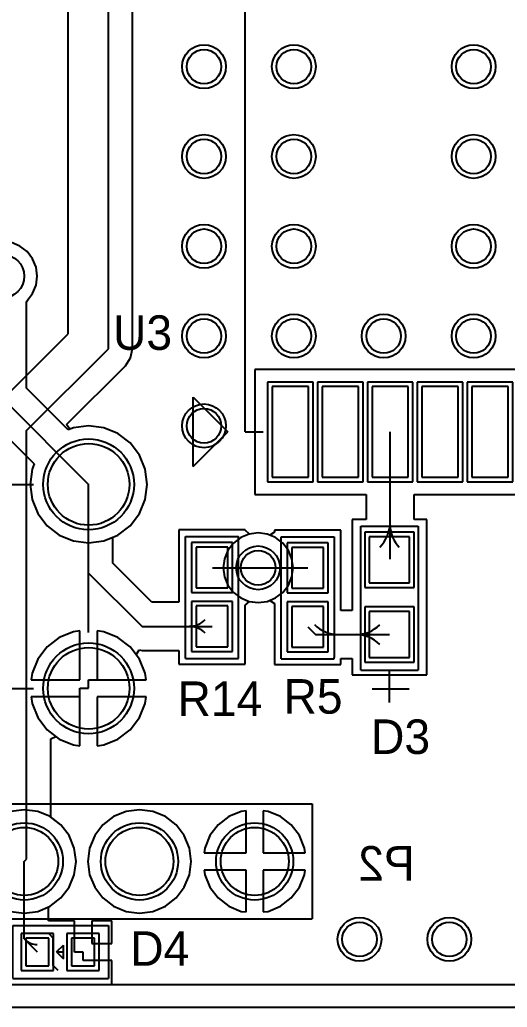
# Model space of a CAD drawing. Extents: x 99 to 149, y 18 to 126.
# Drawn here: x 124.97 to 135.72, y 56.02 to 77.8 of the extents above; entities that cross this region are included whole.
import ezdxf

# ---------------------------------------------------------------- set-up
doc = ezdxf.new("R2010")
doc.units = 0
doc.layers.get('0').update_dxf_attribs({"linetype": 'CONTINUOUS'})
for name, color, linetype in [('BOTTOMLAYER', 5, 'CONTINUOUS'), ('BOTTOMOVERLAY', 54, 'CONTINUOUS'), ('KEEPOUTLAYER', 6, 'CONTINUOUS'), ('TOPLAYER', 1, 'CONTINUOUS'), ('TOPOVERLAY', 2, 'CONTINUOUS'), ('TOPSOLDER', 216, 'CONTINUOUS')]:
    doc.layers.add(name, color=color, linetype=linetype)

# ---------------------------------------------------------------- blocks, each defined once
blk = doc.blocks.new('KEY_TONE_LED_1')
at = {"layer": 'BOTTOMLAYER'}
for centre, radius in [((-3.250001, 2.250001), 0.899999), ((0, 2.5), 0.75), ((3.249999, 2.250001), 0.899999), ((-3.250001, -2.250001), 0.899999), ((3.249999, -2.250001), 0.899999), ((0, -2.5), 0.75)]:
    blk.add_circle(centre, radius, dxfattribs=at)
at = {"layer": 'TOPLAYER'}
for centre, radius in [((-3.250001, 2.250001), 0.899999), ((0, 2.5), 0.75), ((3.249999, 2.250001), 0.899999), ((-3.250001, -2.250001), 0.899999), ((3.249999, -2.250001), 0.899999), ((0, -2.5), 0.75)]:
    blk.add_circle(centre, radius, dxfattribs=at)
at = {"layer": 'TOPOVERLAY'}
for p, q in [((-1.016, 2.250001), (-2.032, 2.250001)), ((2.032, 2.250001), (1.016, 2.250001)), ((0, 1.2446), (0, 0.508)), ((-3.250001, 1.016), (-3.250001, -1.016)), ((3.249999, 1.016), (3.249999, -1.016)), ((0.4826, 0.508), (-0.508, 0.508)), ((0, -0.508), (-0.508, 0.508)), ((0.4826, 0.508), (0, -0.508)), ((0.508, -0.508), (-0.508, -0.508)), ((0, -0.508), (0, -1.27)), ((-1.016, -2.250001), (-2.032, -2.250001)), ((2.032, -2.250001), (1.016, -2.250001))]:
    blk.add_line(p, q, dxfattribs=at)
blk.add_circle((0, 0), 0.1, dxfattribs=at)
at = {"layer": 'TOPSOLDER'}
for centre, radius in [((0, 2.5), 0.8516), ((-3.250001, 2.250001), 1.001599), ((3.249999, 2.250001), 1.001599), ((-3.250001, -2.250001), 1.001599), ((3.249999, -2.250001), 1.001599), ((0, -2.5), 0.8516)]:
    blk.add_circle(centre, radius, dxfattribs=at)
blk = doc.blocks.new('NEO_M8N_13')
at = {"layer": 'TOPLAYER'}
for p, q in [((0.399999, 13.200002), (-0.399999, 13.200002)), ((-0.399999, 13.200002), (-0.399999, 11.2)), ((0.399999, 11.2), (0.399999, 13.200002)), ((1.5, 13.199999), (0.700001, 13.199999)), ((0.700001, 13.199999), (0.700001, 11.199998)), ((1.5, 11.199998), (1.5, 13.199999)), ((2.6, 13.200002), (1.800001, 13.200002)), ((1.800001, 13.200002), (1.800001, 11.2)), ((2.6, 11.2), (2.6, 13.200002)), ((3.7, 13.199999), (2.900002, 13.199999)), ((2.900002, 13.199999), (2.900002, 11.199998)), ((3.7, 11.199998), (3.7, 13.199999)), ((4.800001, 13.200002), (4.000002, 13.200002)), ((4.000002, 13.200002), (4.000002, 11.2)), ((4.800001, 11.2), (4.800001, 13.200002)), ((5.899998, 13.199999), (5.1, 13.199999)), ((5.1, 13.199999), (5.1, 11.199998)), ((5.899998, 11.199998), (5.899998, 13.199999)), ((6.999999, 13.200002), (6.2, 13.200002)), ((6.2, 13.200002), (6.2, 11.2)), ((6.999999, 11.2), (6.999999, 13.200002)), ((10, 13.200002), (9.200002, 13.200002)), ((9.200002, 13.200002), (9.200002, 11.2)), ((10, 11.2), (10, 13.200002)), ((11.100001, 13.199999), (10.300002, 13.199999)), ((10.300002, 13.199999), (10.300002, 11.199998)), ((11.100001, 11.199998), (11.100001, 13.199999)), ((12.199998, 13.200002), (11.4, 13.200002)), ((11.4, 13.200002), (11.4, 11.2)), ((12.199998, 11.2), (12.199998, 13.200002)), ((13.299999, 13.199999), (12.5, 13.199999)), ((12.5, 13.199999), (12.5, 11.199998)), ((13.299999, 11.199998), (13.299999, 13.199999)), ((14.399999, 13.200002), (13.600001, 13.200002)), ((13.600001, 13.200002), (13.600001, 11.2)), ((14.399999, 11.2), (14.399999, 13.200002)), ((-0.399999, 11.2), (0.399999, 11.2)), ((0.700001, 11.199998), (1.5, 11.199998)), ((1.800001, 11.2), (2.6, 11.2)), ((2.900002, 11.199998), (3.7, 11.199998)), ((4.000002, 11.2), (4.800001, 11.2)), ((5.1, 11.199998), (5.899998, 11.199998)), ((6.2, 11.2), (6.999999, 11.2)), ((9.200002, 11.2), (10, 11.2)), ((10.300002, 11.199998), (11.100001, 11.199998)), ((11.4, 11.2), (12.199998, 11.2)), ((12.5, 11.199998), (13.299999, 11.199998)), ((13.600001, 11.2), (14.399999, 11.2)), ((0.399999, 1.000001), (-0.399999, 1.000001)), ((-0.399999, 1.000001), (-0.399999, -1.000001)), ((0.399999, -1.000001), (0.399999, 1.000001)), ((1.499997, 1.000001), (0.699999, 1.000001)), ((0.699999, 1.000001), (0.699999, -1.000001)), ((1.499997, -1.000001), (1.499997, 1.000001)), ((2.6, 1.000001), (1.800001, 1.000001)), ((1.800001, 1.000001), (1.800001, -1.000001)), ((2.6, -1.000001), (2.6, 1.000001)), ((3.700003, 1.000001), (2.900004, 1.000001)), ((2.900004, 1.000001), (2.900004, -1.000001)), ((3.700003, -1.000001), (3.700003, 1.000001)), ((4.800001, 1.000001), (4.000002, 1.000001)), ((4.000002, 1.000001), (4.000002, -1.000001)), ((4.800001, -1.000001), (4.800001, 1.000001)), ((5.899998, 1.000001), (5.1, 1.000001)), ((5.1, 1.000001), (5.1, -1.000001)), ((5.899998, -1.000001), (5.899998, 1.000001)), ((6.999999, 1.000001), (6.2, 1.000001)), ((6.2, 1.000001), (6.2, -1.000001)), ((6.999999, -1.000001), (6.999999, 1.000001)), ((10, 1.000001), (9.200002, 1.000001)), ((9.200002, 1.000001), (9.200002, -1.000001)), ((10, -1.000001), (10, 1.000001)), ((11.100003, 1.000001), (10.300005, 1.000001)), ((10.300005, 1.000001), (10.300005, -1.000001)), ((11.100003, -1.000001), (11.100003, 1.000001)), ((12.199998, 1.000001), (11.4, 1.000001)), ((11.4, 1.000001), (11.4, -1.000001)), ((12.199998, -1.000001), (12.199998, 1.000001)), ((13.299996, 1.000001), (12.499998, 1.000001)), ((12.499998, 1.000001), (12.499998, -1.000001)), ((13.299996, -1.000001), (13.299996, 1.000001)), ((14.399999, 1.000001), (13.600001, 1.000001)), ((13.600001, 1.000001), (13.600001, -1.000001)), ((14.399999, -1.000001), (14.399999, 1.000001)), ((-0.399999, -1.000001), (0.399999, -1.000001)), ((0.699999, -1.000001), (1.499997, -1.000001)), ((1.800001, -1.000001), (2.6, -1.000001)), ((2.900004, -1.000001), (3.700003, -1.000001)), ((4.000002, -1.000001), (4.800001, -1.000001)), ((5.1, -1.000001), (5.899998, -1.000001)), ((6.2, -1.000001), (6.999999, -1.000001)), ((9.200002, -1.000001), (10, -1.000001)), ((10.300005, -1.000001), (11.100003, -1.000001)), ((11.4, -1.000001), (12.199998, -1.000001)), ((12.499998, -1.000001), (13.299996, -1.000001)), ((13.600001, -1.000001), (14.399999, -1.000001))]:
    blk.add_line(p, q, dxfattribs=at)
at = {"layer": 'TOPOVERLAY'}
for p, q in [((-0.999998, 12.200001), (-0.600001, 12.199998)), ((-0.999998, 0), (-0.999998, 12.200001)), ((14.599999, 12.200001), (15.000003, 12.199998)), ((15.000003, 12.199998), (15.000006, 0)), ((-2.144004, -0.757999), (-2.144004, 0.766)), ((-2.144004, 0.766), (-1.382004, 0.004)), ((-2.144004, -0.757999), (-1.382004, 0.004)), ((-0.999998, 0), (-0.600001, 0)), ((14.599999, 0), (15.000006, 0))]:
    blk.add_line(p, q, dxfattribs=at)
at = {"layer": 'TOPSOLDER'}
for p, q in [((0.501599, 13.301602), (-0.501599, 13.301602)), ((-0.501599, 13.301602), (-0.501599, 11.0984)), ((0.501599, 11.0984), (0.501599, 13.301602)), ((1.6016, 13.301599), (0.598401, 13.301599)), ((0.598401, 13.301599), (0.598401, 11.098398)), ((1.6016, 11.098398), (1.6016, 13.301599)), ((2.7016, 13.301602), (1.698401, 13.301602)), ((1.698401, 13.301602), (1.698401, 11.0984)), ((2.7016, 11.0984), (2.7016, 13.301602)), ((3.8016, 13.301599), (2.798402, 13.301599)), ((2.798402, 13.301599), (2.798402, 11.098398)), ((3.8016, 11.098398), (3.8016, 13.301599)), ((4.901601, 13.301602), (3.898402, 13.301602)), ((3.898402, 13.301602), (3.898402, 11.0984)), ((4.901601, 11.0984), (4.901601, 13.301602)), ((6.001598, 13.301599), (4.9984, 13.301599)), ((4.9984, 13.301599), (4.9984, 11.098398)), ((6.001598, 11.098398), (6.001598, 13.301599)), ((7.101599, 13.301602), (6.0984, 13.301602)), ((6.0984, 13.301602), (6.0984, 11.0984)), ((7.101599, 11.0984), (7.101599, 13.301602)), ((10.1016, 13.301602), (9.098402, 13.301602)), ((9.098402, 13.301602), (9.098402, 11.0984)), ((10.1016, 11.0984), (10.1016, 13.301602)), ((11.201601, 13.301599), (10.198402, 13.301599)), ((10.198402, 13.301599), (10.198402, 11.098398)), ((11.201601, 11.098398), (11.201601, 13.301599)), ((12.301598, 13.301602), (11.2984, 13.301602)), ((11.2984, 13.301602), (11.2984, 11.0984)), ((12.301598, 11.0984), (12.301598, 13.301602)), ((13.401599, 13.301599), (12.3984, 13.301599)), ((12.3984, 13.301599), (12.3984, 11.098398)), ((13.401599, 11.098398), (13.401599, 13.301599)), ((14.501599, 13.301602), (13.498401, 13.301602)), ((13.498401, 13.301602), (13.498401, 11.0984)), ((14.501599, 11.0984), (14.501599, 13.301602)), ((-0.501599, 11.0984), (0.501599, 11.0984)), ((0.598401, 11.098398), (1.6016, 11.098398)), ((1.698401, 11.0984), (2.7016, 11.0984)), ((2.798402, 11.098398), (3.8016, 11.098398)), ((3.898402, 11.0984), (4.901601, 11.0984)), ((4.9984, 11.098398), (6.001598, 11.098398)), ((6.0984, 11.0984), (7.101599, 11.0984)), ((9.098402, 11.0984), (10.1016, 11.0984)), ((10.198402, 11.098398), (11.201601, 11.098398)), ((11.2984, 11.0984), (12.301598, 11.0984)), ((12.3984, 11.098398), (13.401599, 11.098398)), ((13.498401, 11.0984), (14.501599, 11.0984)), ((0.501599, 1.101601), (-0.501599, 1.101601)), ((-0.501599, 1.101601), (-0.501599, -1.101601)), ((0.501599, -1.101601), (0.501599, 1.101601)), ((1.601597, 1.101601), (0.598399, 1.101601)), ((0.598399, 1.101601), (0.598399, -1.101601)), ((1.601597, -1.101601), (1.601597, 1.101601)), ((2.7016, 1.101601), (1.698401, 1.101601)), ((1.698401, 1.101601), (1.698401, -1.101601)), ((2.7016, -1.101601), (2.7016, 1.101601)), ((3.801603, 1.101601), (2.798404, 1.101601)), ((2.798404, 1.101601), (2.798404, -1.101601)), ((3.801603, -1.101601), (3.801603, 1.101601)), ((4.901601, 1.101601), (3.898402, 1.101601)), ((3.898402, 1.101601), (3.898402, -1.101601)), ((4.901601, -1.101601), (4.901601, 1.101601)), ((6.001598, 1.101601), (4.9984, 1.101601)), ((4.9984, 1.101601), (4.9984, -1.101601)), ((6.001598, -1.101601), (6.001598, 1.101601)), ((7.101599, 1.101601), (6.0984, 1.101601)), ((6.0984, 1.101601), (6.0984, -1.101601)), ((7.101599, -1.101601), (7.101599, 1.101601)), ((10.1016, 1.101601), (9.098402, 1.101601)), ((9.098402, 1.101601), (9.098402, -1.101601)), ((10.1016, -1.101601), (10.1016, 1.101601)), ((11.201603, 1.101601), (10.198405, 1.101601)), ((10.198405, 1.101601), (10.198405, -1.101601)), ((11.201603, -1.101601), (11.201603, 1.101601)), ((12.301598, 1.101601), (11.2984, 1.101601)), ((11.2984, 1.101601), (11.2984, -1.101601)), ((12.301598, -1.101601), (12.301598, 1.101601)), ((13.401596, 1.101601), (12.398398, 1.101601)), ((12.398398, 1.101601), (12.398398, -1.101601)), ((13.401596, -1.101601), (13.401596, 1.101601)), ((14.501599, 1.101601), (13.498401, 1.101601)), ((13.498401, 1.101601), (13.498401, -1.101601)), ((14.501599, -1.101601), (14.501599, 1.101601)), ((-0.501599, -1.101601), (0.501599, -1.101601)), ((0.598399, -1.101601), (1.601597, -1.101601)), ((1.698401, -1.101601), (2.7016, -1.101601)), ((2.798404, -1.101601), (3.801603, -1.101601)), ((3.898402, -1.101601), (4.901601, -1.101601)), ((4.9984, -1.101601), (6.001598, -1.101601)), ((6.0984, -1.101601), (7.101599, -1.101601)), ((9.098402, -1.101601), (10.1016, -1.101601)), ((10.198405, -1.101601), (11.201603, -1.101601)), ((11.2984, -1.101601), (12.301598, -1.101601)), ((12.398398, -1.101601), (13.401596, -1.101601)), ((13.498401, -1.101601), (14.501599, -1.101601))]:
    blk.add_line(p, q, dxfattribs=at)
blk = doc.blocks.new('R0402_22')
at = {"layer": 'TOPLAYER'}
for p, q in [((-0.850001, 0.349999), (-1.749999, 0.349999)), ((-1.749999, 0.349999), (-1.749999, -0.349999)), ((-0.850001, -0.349999), (-0.850001, 0.349999)), ((0.449999, 0.349999), (-0.449999, 0.349999)), ((-0.449999, 0.349999), (-0.449999, -0.349999)), ((0.449999, -0.349999), (0.449999, 0.349999)), ((-1.749999, -0.349999), (-0.850001, -0.349999)), ((-0.449999, -0.349999), (0.449999, -0.349999))]:
    blk.add_line(p, q, dxfattribs=at)
at = {"layer": 'TOPOVERLAY'}
for p, q in [((-2.011195, 0.5842), (-2.011195, -0.5842)), ((-2.011195, 0.5842), (0.6812, 0.5842)), ((0.6812, 0.5842), (0.6858, 0.5842)), ((0.6858, 0.5842), (0.6858, -0.5842)), ((-2.011195, -0.5842), (-1.981203, -0.584203)), ((0.6858, -0.5842), (-1.981203, -0.584203))]:
    blk.add_line(p, q, dxfattribs=at)
at = {"layer": 'TOPSOLDER'}
for p, q in [((-0.748401, 0.451599), (-1.851599, 0.451599)), ((-1.851599, 0.451599), (-1.851599, -0.451599)), ((-0.748401, -0.451599), (-0.748401, 0.451599)), ((0.551599, 0.451599), (-0.551599, 0.451599)), ((-0.551599, 0.451599), (-0.551599, -0.451599)), ((0.551599, -0.451599), (0.551599, 0.451599)), ((-1.851599, -0.451599), (-0.748401, -0.451599)), ((-0.551599, -0.451599), (0.551599, -0.451599))]:
    blk.add_line(p, q, dxfattribs=at)
blk = doc.blocks.new('LED0603_25')
at = {"layer": 'TOPLAYER'}
for p, q in [((-0.508, 0.4445), (-0.508, -0.4445)), ((0.508, 0.4445), (-0.508, 0.4445)), ((0.508, -0.4445), (0.508, 0.4445)), ((1.142997, 0.444497), (1.142997, -0.444503)), ((2.158997, 0.444497), (1.142997, 0.444497)), ((2.158997, -0.444503), (2.158997, 0.444497)), ((-0.508, -0.4445), (0.508, -0.4445)), ((1.142997, -0.444503), (2.158997, -0.444503))]:
    blk.add_line(p, q, dxfattribs=at)
at = {"layer": 'TOPOVERLAY'}
for p, q in [((-0.780999, 0.635), (-0.780999, -0.635003)), ((-0.780999, 0.635), (2.394001, 0.634997)), ((2.394001, 0.634997), (2.394001, -0.635)), ((-1.1938, 0.380995), (-1.1938, -0.4318)), ((-1.4986, 0), (-0.780999, -0.000005)), ((2.394001, -0.635), (-0.780999, -0.635003))]:
    blk.add_line(p, q, dxfattribs=at)
at = {"layer": 'TOPSOLDER'}
for p, q in [((-0.6096, 0.5461), (-0.6096, -0.5461)), ((0.6096, 0.5461), (-0.6096, 0.5461)), ((0.6096, -0.5461), (0.6096, 0.5461)), ((1.041397, 0.546097), (1.041397, -0.546103)), ((2.260597, 0.546097), (1.041397, 0.546097)), ((2.260597, -0.546103), (2.260597, 0.546097)), ((-0.6096, -0.5461), (0.6096, -0.5461)), ((1.041397, -0.546103), (2.260597, -0.546103))]:
    blk.add_line(p, q, dxfattribs=at)
blk = doc.blocks.new('R0402_43')
at = {"layer": 'TOPLAYER'}
for p, q in [((-0.850001, 0.349999), (-1.749999, 0.349999)), ((-1.749999, 0.349999), (-1.749999, -0.349999)), ((-0.850001, -0.349999), (-0.850001, 0.349999)), ((0.449999, 0.349999), (-0.449999, 0.349999)), ((-0.449999, 0.349999), (-0.449999, -0.349999)), ((0.449999, -0.349999), (0.449999, 0.349999)), ((-1.749999, -0.349999), (-0.850001, -0.349999)), ((-0.449999, -0.349999), (0.449999, -0.349999))]:
    blk.add_line(p, q, dxfattribs=at)
at = {"layer": 'TOPOVERLAY'}
for p, q in [((-2.0112, 0.5842), (0.6812, 0.5842)), ((-2.0112, 0.5842), (-2.0112, -0.5842)), ((0.6812, 0.5842), (0.6858, 0.5842)), ((0.6858, 0.5842), (0.6858, -0.5842)), ((-2.0112, -0.5842), (-1.9812, -0.5842)), ((-1.9812, -0.5842), (0.6858, -0.5842))]:
    blk.add_line(p, q, dxfattribs=at)
at = {"layer": 'TOPSOLDER'}
for p, q in [((-0.748401, 0.451599), (-1.851599, 0.451599)), ((-1.851599, 0.451599), (-1.851599, -0.451599)), ((-0.748401, -0.451599), (-0.748401, 0.451599)), ((0.551599, 0.451599), (-0.551599, 0.451599)), ((-0.551599, 0.451599), (-0.551599, -0.451599)), ((0.551599, -0.451599), (0.551599, 0.451599)), ((-1.851599, -0.451599), (-0.748401, -0.451599)), ((-0.551599, -0.451599), (0.551599, -0.451599))]:
    blk.add_line(p, q, dxfattribs=at)
blk = doc.blocks.new('HDR1X5_B_47')
at = {"layer": 'BOTTOMLAYER'}
for p, q in [((-0.749999, 0.749999), (-0.749999, -0.749999)), ((0.749999, 0.749999), (-0.749999, 0.749999)), ((0.749999, -0.749999), (0.749999, 0.749999)), ((-0.749999, -0.749999), (0.749999, -0.749999))]:
    blk.add_line(p, q, dxfattribs=at)
for centre in [(2.54, 0), (5.08, 0), (7.62, 0), (10.160003, 0.000005)]:
    blk.add_circle(centre, 0.75, dxfattribs=at)
at = {"layer": 'BOTTOMOVERLAY'}
for p, q in [((-1.270003, 1.27), (-1.269997, -1.269995)), ((-1.270003, 1.27), (11.43, 1.27)), ((11.43, 1.27), (11.430003, -1.269995)), ((-1.269997, -1.269995), (11.430003, -1.269995))]:
    blk.add_line(p, q, dxfattribs=at)
at = {"layer": 'TOPLAYER'}
for p, q in [((-0.749999, 0.749999), (-0.749999, -0.749999)), ((0.749999, 0.749999), (-0.749999, 0.749999)), ((0.749999, -0.749999), (0.749999, 0.749999)), ((-0.749999, -0.749999), (0.749999, -0.749999))]:
    blk.add_line(p, q, dxfattribs=at)
for centre in [(2.54, 0), (5.08, 0), (7.62, 0), (10.160003, 0.000005)]:
    blk.add_circle(centre, 0.75, dxfattribs=at)
at = {"layer": 'TOPSOLDER'}
for p, q in [((-0.851598, 0.851598), (-0.851598, -0.851598)), ((0.851598, 0.851598), (-0.851598, 0.851598)), ((0.851598, -0.851598), (0.851598, 0.851598)), ((-0.851598, -0.851598), (0.851598, -0.851598))]:
    blk.add_line(p, q, dxfattribs=at)
for centre in [(2.54, 0), (5.08, 0), (7.62, 0), (10.160003, 0.000005)]:
    blk.add_circle(centre, 0.8516, dxfattribs=at)
blk = doc.blocks.new('0402_TVS_50')
at = {"layer": 'TOPLAYER'}
for p, q in [((-1.066803, 0.3556), (-1.574803, 0.3556)), ((-1.574803, 0.3556), (-1.574803, -0.254)), ((-1.066803, -0.254), (-1.066803, 0.3556)), ((-0.058798, 0.355603), (-0.566798, 0.355603)), ((-0.566798, 0.355603), (-0.566798, -0.253997)), ((-0.058798, -0.253997), (-0.058798, 0.355603)), ((-1.574803, -0.254), (-1.066803, -0.254)), ((-0.566798, -0.253997), (-0.058798, -0.253997))]:
    blk.add_line(p, q, dxfattribs=at)
at = {"layer": 'TOPOVERLAY'}
for p, q in [((0.2286, 0.635), (-1.879603, 0.635)), ((-1.8796, -0.533403), (-1.879603, 0.635)), ((-0.6628, 0.350799), (-0.762798, 0.450799)), ((0.2286, 0.635), (0.2286, -0.5334)), ((-0.6628, 0.350799), (-0.6628, -0.254)), ((-0.736603, 0.050805), (-0.889005, -0.101597)), ((-0.889, 0.050797), (-0.889005, -0.101597)), ((-0.736603, 0.050805), (-0.889, 0.2032)), ((-0.889, 0.2032), (-0.889, 0.050797)), ((-0.736603, 0.050805), (-0.889, 0.050797)), ((-0.562798, -0.355597), (-0.6628, -0.254)), ((0.2286, -0.5334), (-1.8796, -0.533403))]:
    blk.add_line(p, q, dxfattribs=at)
at = {"layer": 'TOPSOLDER'}
for p, q in [((-0.965203, 0.4572), (-1.676403, 0.4572)), ((-1.676403, 0.4572), (-1.676403, -0.3556)), ((-0.965203, -0.3556), (-0.965203, 0.4572)), ((0.042802, 0.457203), (-0.668398, 0.457203)), ((-0.668398, 0.457203), (-0.668398, -0.355597)), ((0.042802, -0.355597), (0.042802, 0.457203)), ((-1.676403, -0.3556), (-0.965203, -0.3556)), ((-0.668398, -0.355597), (0.042802, -0.355597))]:
    blk.add_line(p, q, dxfattribs=at)

msp = doc.modelspace()

# ---------------------------------------------------------------- linework, layer by layer
at = {"layer": 'BOTTOMLAYER'}
for p, q in [((124.971287, 72.809811), (124.785923, 72.886593)), ((125.130466, 72.68767), (124.971287, 72.809811)), ((125.252607, 72.528491), (125.130466, 72.68767)), ((125.329389, 72.343127), (125.252607, 72.528491)), ((125.355576, 72.144204), (125.329389, 72.343127)), ((125.329389, 71.945282), (125.355576, 72.144204)), ((125.252607, 71.759917), (125.329389, 71.945282)), ((125.163555, 71.643862), (125.252607, 71.759917)), ((125.117901, 71.565397), (125.131337, 71.597837)), ((125.117901, 69.671712), (125.117901, 71.565397)), ((125.131337, 71.597837), (125.133031, 71.598175)), ((125.133029, 71.598175), (125.163555, 71.643862)), ((125.133031, 71.598175), (125.133029, 71.598175)), ((126.038267, 68.751343), (125.117901, 69.671712)), ((124.587, 69.451804), (126.487801, 67.551003)), ((124.211596, 69.0764), (125.287461, 68.000537)), ((126.153393, 68.799029), (126.038267, 68.751343)), ((126.487801, 68.843055), (126.153393, 68.799029)), ((126.82221, 68.799029), (126.487801, 68.843055)), ((127.133828, 68.669954), (126.82221, 68.799029)), ((127.401419, 68.46462), (127.133828, 68.669954)), ((127.606753, 68.197029), (127.401419, 68.46462)), ((127.735828, 67.885412), (127.606753, 68.197029)), ((125.287461, 68.000537), (125.239775, 67.885412)), ((125.239775, 67.885412), (125.195749, 67.551003)), ((127.779854, 67.551003), (127.735828, 67.885412)), ((125.195749, 67.551003), (125.239775, 67.216594)), ((127.735828, 67.216594), (127.779854, 67.551003)), ((125.239775, 67.216594), (125.36885, 66.904977)), ((127.606753, 66.904977), (127.735828, 67.216594)), ((125.36885, 66.904977), (125.574184, 66.637385)), ((127.401419, 66.637385), (127.606753, 66.904977)), ((125.574184, 66.637385), (125.841775, 66.432052)), ((127.133828, 66.432052), (127.401419, 66.637385)), ((130.026877, 66.452189), (129.841513, 66.375407)), ((130.2258, 66.478376), (130.026877, 66.452189)), ((130.424723, 66.452189), (130.2258, 66.478376)), ((130.610087, 66.375407), (130.424723, 66.452189)), ((125.841775, 66.432052), (126.153393, 66.302976)), ((126.153393, 66.302976), (126.487801, 66.258951)), ((126.487801, 66.258951), (126.82221, 66.302976)), ((126.82221, 66.302976), (127.133828, 66.432052)), ((129.682334, 66.253266), (129.560193, 66.094087)), ((129.841513, 66.375407), (129.682334, 66.253266)), ((130.769266, 66.253266), (130.610087, 66.375407)), ((130.891407, 66.094087), (130.769266, 66.253266)), ((129.560193, 66.094087), (129.483411, 65.908723)), ((130.968189, 65.908723), (130.891407, 66.094087)), ((129.483411, 65.908723), (129.457224, 65.7098)), ((130.994376, 65.7098), (130.968189, 65.908723)), ((129.457224, 65.7098), (129.483411, 65.510877)), ((130.968189, 65.510877), (130.994376, 65.7098)), ((129.483411, 65.510877), (129.560193, 65.325513)), ((130.891407, 65.325513), (130.968189, 65.510877)), ((129.560193, 65.325513), (129.682334, 65.166334)), ((129.682334, 65.166334), (129.841513, 65.044193)), ((130.610087, 65.044193), (130.769266, 65.166334)), ((130.769266, 65.166334), (130.891407, 65.325513)), ((129.841513, 65.044193), (130.026877, 64.967411)), ((130.026877, 64.967411), (130.2258, 64.941224)), ((130.2258, 64.941224), (130.424723, 64.967411)), ((130.424723, 64.967411), (130.610087, 65.044193)), ((126.153393, 64.299028), (125.841775, 64.169953)), ((126.297301, 64.317974), (126.153393, 64.299028)), ((126.297301, 63.241502), (126.297301, 64.317974)), ((126.82221, 64.299028), (126.678301, 64.317974)), ((126.678301, 64.317974), (126.678301, 63.241502)), ((127.133828, 64.169953), (126.82221, 64.299028)), ((125.841775, 64.169953), (125.574184, 63.964619)), ((127.401419, 63.964619), (127.133828, 64.169953)), ((125.574184, 63.964619), (125.36885, 63.697028)), ((127.606753, 63.697028), (127.401419, 63.964619)), ((125.36885, 63.697028), (125.239775, 63.38541)), ((127.735828, 63.38541), (127.606753, 63.697028)), ((125.239775, 63.38541), (125.220829, 63.241502)), ((125.220829, 63.241502), (126.297301, 63.241502)), ((126.678301, 63.241502), (127.754774, 63.241502)), ((127.754774, 63.241502), (127.735828, 63.38541)), ((126.297301, 62.860502), (125.220829, 62.860502)), ((125.220829, 62.860502), (125.239775, 62.716593)), ((126.297301, 61.784029), (126.297301, 62.860502)), ((127.754774, 62.860502), (126.678301, 62.860502)), ((126.678301, 62.860502), (126.678301, 61.784029)), ((127.735828, 62.716593), (127.754774, 62.860502)), ((125.239775, 62.716593), (125.36885, 62.404976)), ((127.606753, 62.404976), (127.735828, 62.716593)), ((125.36885, 62.404976), (125.574184, 62.137384)), ((127.401419, 62.137384), (127.606753, 62.404976)), ((125.574184, 62.137384), (125.841775, 61.93205)), ((127.133828, 61.93205), (127.401419, 62.137384)), ((125.841775, 61.93205), (126.153393, 61.802975)), ((126.82221, 61.802975), (127.133828, 61.93205)), ((126.153393, 61.802975), (126.297301, 61.784029)), ((126.678301, 61.784029), (126.82221, 61.802975)), ((125.069603, 60.37356), (124.774353, 60.33469)), ((125.364852, 60.33469), (125.069603, 60.37356)), ((127.609603, 60.37356), (127.314353, 60.33469)), ((127.904852, 60.33469), (127.609603, 60.37356)), ((125.639982, 60.220728), (125.364852, 60.33469)), ((125.87624, 60.03944), (125.639982, 60.220728)), ((127.039223, 60.220728), (126.802965, 60.03944)), ((127.314353, 60.33469), (127.039223, 60.220728)), ((128.179982, 60.220728), (127.904852, 60.33469)), ((128.41624, 60.03944), (128.179982, 60.220728)), ((129.579228, 60.220733), (129.342967, 60.039446)), ((129.854355, 60.334695), (129.579228, 60.220733)), ((129.959105, 60.348485), (129.854355, 60.334695)), ((129.959105, 59.423308), (129.959105, 60.348485)), ((130.444855, 60.334695), (130.340105, 60.348485)), ((130.340105, 60.348485), (130.340105, 59.423308)), ((130.719982, 60.220733), (130.444855, 60.334695)), ((130.956243, 60.039446), (130.719982, 60.220733)), ((126.057528, 59.803182), (125.87624, 60.03944)), ((126.802965, 60.03944), (126.621677, 59.803182)), ((128.597528, 59.803182), (128.41624, 60.03944)), ((129.342967, 60.039446), (129.16168, 59.803187)), ((131.13753, 59.803187), (130.956243, 60.039446)), ((126.17149, 59.528052), (126.057528, 59.803182)), ((126.621677, 59.803182), (126.507715, 59.528052)), ((128.71149, 59.528052), (128.597528, 59.803182)), ((129.16168, 59.803187), (129.047718, 59.528057)), ((131.251493, 59.528057), (131.13753, 59.803187)), ((126.21036, 59.232803), (126.17149, 59.528052)), ((126.507715, 59.528052), (126.468845, 59.232803)), ((128.75036, 59.232803), (128.71149, 59.528052)), ((129.047718, 59.528057), (129.033928, 59.423308)), ((131.265282, 59.423308), (131.251493, 59.528057)), ((129.033928, 59.423308), (129.959105, 59.423308)), ((130.340105, 59.423308), (131.265282, 59.423308)), ((126.17149, 58.937553), (126.21036, 59.232803)), ((126.468845, 59.232803), (126.507715, 58.937553)), ((128.71149, 58.937553), (128.75036, 59.232803)), ((126.057528, 58.662423), (126.17149, 58.937553)), ((126.507715, 58.937553), (126.621677, 58.662423)), ((128.597528, 58.662423), (128.71149, 58.937553)), ((129.959105, 59.042308), (129.033928, 59.042308)), ((129.033928, 59.042308), (129.047718, 58.937558)), ((129.047718, 58.937558), (129.16168, 58.662428)), ((129.959105, 58.11713), (129.959105, 59.042308)), ((131.265282, 59.042308), (130.340105, 59.042308)), ((130.340105, 59.042308), (130.340105, 58.11713)), ((131.13753, 58.662428), (131.251493, 58.937558)), ((131.251493, 58.937558), (131.265282, 59.042308)), ((125.87624, 58.426165), (126.057528, 58.662423)), ((126.621677, 58.662423), (126.802965, 58.426165)), ((128.41624, 58.426165), (128.597528, 58.662423)), ((129.16168, 58.662428), (129.342967, 58.42617)), ((130.956243, 58.42617), (131.13753, 58.662428)), ((125.639982, 58.244877), (125.87624, 58.426165)), ((126.802965, 58.426165), (127.039223, 58.244877)), ((128.179982, 58.244877), (128.41624, 58.426165)), ((129.342967, 58.42617), (129.579228, 58.244882)), ((130.719982, 58.244882), (130.956243, 58.42617)), ((125.364852, 58.130915), (125.639982, 58.244877)), ((127.039223, 58.244877), (127.314353, 58.130915)), ((127.904852, 58.130915), (128.179982, 58.244877)), ((129.579228, 58.244882), (129.854355, 58.13092)), ((130.444855, 58.13092), (130.719982, 58.244882)), ((124.774353, 58.130915), (125.069603, 58.092045)), ((125.069603, 58.092045), (125.364852, 58.130915)), ((127.314353, 58.130915), (127.609603, 58.092045)), ((127.609603, 58.092045), (127.904852, 58.130915)), ((129.854355, 58.13092), (129.959105, 58.11713)), ((130.340105, 58.11713), (130.444855, 58.13092)), ((144.9578, 56.507055), (106.750978, 56.507055))]:
    msp.add_line(p, q, dxfattribs=at)
for centre in [(129.032, 76.766801), (131.0132, 76.766801), (134.9756, 76.766801), (129.032, 74.785601), (131.0132, 74.785601), (134.9756, 74.785601), (129.032, 72.804401), (131.0132, 72.804401), (134.9756, 72.804401), (129.032, 70.823201), (131.0132, 70.823201), (132.9944, 70.823201), (134.9756, 70.823201), (129.032, 68.842001), (130.2258, 65.7098), (132.461, 57.513601), (134.4422, 57.513601)]:
    msp.add_circle(centre, 0.381, dxfattribs=at)
at = {"layer": 'KEEPOUTLAYER'}
msp.add_line((101.5238, 56.015001), (144.9578, 56.015001), dxfattribs=at)
at = {"layer": 'TOPLAYER'}
for p, q in [((126.0348, 70.874001), (126.0348, 88.247601)), ((126.9238, 70.543801), (126.9238, 88.400001)), ((127.454701, 70.543814), (127.454701, 88.399996)), ((124.4854, 69.324601), (126.0348, 70.874001)), ((125.1204, 68.740401), (126.9238, 70.543801)), ((127.414289, 70.340637), (127.454703, 70.543801)), ((127.454703, 70.543801), (127.454701, 70.543814)), ((126.001917, 68.871109), (127.299197, 70.168392)), ((127.299197, 70.168392), (127.299204, 70.168397)), ((127.299204, 70.168397), (127.414289, 70.340634)), ((127.414292, 70.340631), (127.414289, 70.340637)), ((127.414289, 70.340634), (127.414292, 70.340631)), ((137.346499, 70.088001), (130.156001, 70.088001)), ((130.156001, 70.088001), (130.156001, 67.325999)), ((126.072473, 68.765511), (126.001917, 68.871109)), ((125.1204, 59.2836), (125.1204, 68.740401)), ((126.153393, 68.799029), (126.072473, 68.765511)), ((126.487801, 68.843055), (126.153393, 68.799029)), ((126.82221, 68.799029), (126.487801, 68.843055)), ((127.133828, 68.669954), (126.82221, 68.799029)), ((127.401419, 68.46462), (127.133828, 68.669954)), ((133.137001, 65.903198), (133.137001, 68.707)), ((127.606753, 68.197029), (127.401419, 68.46462)), ((127.735828, 67.885412), (127.606753, 68.197029)), ((127.779854, 67.551003), (127.735828, 67.885412)), ((126.487801, 65.595), (126.487801, 67.551003)), ((127.735828, 67.216594), (127.779854, 67.551003)), ((130.156001, 67.325999), (132.6061, 67.325999)), ((132.6061, 67.325999), (132.6061, 66.776597)), ((133.667901, 66.776597), (133.667901, 67.325999)), ((133.667901, 67.325999), (137.346499, 67.325999)), ((127.606753, 66.904977), (127.735828, 67.216594)), ((127.401419, 66.637385), (127.606753, 66.904977)), ((132.6061, 66.776597), (132.2959, 66.776597)), ((132.2959, 66.776597), (132.2959, 65.1256)), ((133.9469, 66.776597), (133.667901, 66.776597)), ((133.9469, 64.998597), (133.9469, 66.776597)), ((127.133828, 66.432052), (127.401419, 66.637385)), ((129.940799, 66.5488), (128.478801, 66.5488)), ((128.478801, 66.5488), (128.478801, 65.2488)), ((129.940799, 66.537164), (129.940799, 66.5488)), ((130.036283, 66.453428), (129.940799, 66.537164)), ((130.2258, 66.478376), (130.036283, 66.453428)), ((130.424723, 66.452189), (130.2258, 66.478376)), ((130.481403, 66.428711), (130.424723, 66.452189)), ((130.587001, 66.499268), (130.481403, 66.428711)), ((132.048999, 66.540799), (130.587001, 66.540799)), ((130.587001, 66.540799), (130.587001, 66.499268)), ((132.048999, 64.878801), (132.048999, 66.540799)), ((127.018702, 66.384366), (127.133828, 66.432052)), ((127.018702, 65.814908), (127.018702, 66.384366)), ((127.884908, 64.948702), (127.018702, 65.814908)), ((126.487801, 65.595), (127.665, 64.417801)), ((129.217801, 65.7098), (130.2258, 65.7098)), ((130.2258, 65.7098), (131.318, 65.7098)), ((128.478801, 65.2488), (128.478801, 64.948702)), ((128.478801, 64.948702), (127.884908, 64.948702)), ((129.940799, 64.882436), (130.036283, 64.966172)), ((130.036283, 64.966172), (130.2258, 64.941224)), ((130.2258, 64.941224), (130.424723, 64.967411)), ((130.424723, 64.967411), (130.481403, 64.990889)), ((130.481403, 64.990889), (130.587001, 64.920332)), ((132.2959, 65.1256), (132.295897, 65.1256)), ((132.295897, 65.1256), (132.295897, 64.767501)), ((133.946897, 63.3476), (133.946897, 64.998597)), ((133.946897, 64.998597), (133.9469, 64.998597)), ((129.940799, 63.586802), (129.940799, 64.882436)), ((130.587001, 64.920332), (130.587001, 64.878801)), ((130.587001, 64.878801), (130.587001, 63.578801)), ((132.048999, 64.767501), (132.048999, 64.878801)), ((132.295897, 64.767501), (132.048999, 64.767501)), ((127.665, 64.417801), (129.2098, 64.417801)), ((131.318, 64.4098), (131.4912, 64.2366)), ((131.4912, 64.2366), (133.121397, 64.2366)), ((127.534065, 63.791755), (127.601129, 63.899605)), ((127.601129, 63.899605), (127.665, 63.8869)), ((127.665, 63.8869), (128.478801, 63.8869)), ((128.478801, 63.8869), (128.478801, 63.586802)), ((127.606753, 63.697028), (127.534065, 63.791755)), ((127.735828, 63.38541), (127.606753, 63.697028)), ((132.048999, 63.578801), (132.048999, 63.705699)), ((132.048999, 63.705699), (132.295897, 63.705699)), ((132.295897, 63.705699), (132.295897, 63.3476)), ((128.478801, 63.586802), (129.940799, 63.586802)), ((130.587001, 63.578801), (132.048999, 63.578801)), ((126.487547, 63.051256), (126.487547, 63.241502)), ((126.487547, 63.241502), (127.754774, 63.241502)), ((127.754774, 63.241502), (127.735828, 63.38541)), ((132.295897, 63.3476), (133.946897, 63.3476)), ((126.297301, 61.784029), (126.297301, 63.051256)), ((126.297301, 63.051256), (126.487547, 63.051256)), ((127.754774, 62.860502), (126.678301, 62.860502)), ((126.678301, 62.860502), (126.678301, 61.784029)), ((127.735828, 62.716593), (127.754774, 62.860502)), ((127.606753, 62.404976), (127.735828, 62.716593)), ((127.401419, 62.137384), (127.606753, 62.404976)), ((127.133828, 61.93205), (127.401419, 62.137384)), ((125.651301, 61.934636), (125.765204, 61.990806)), ((125.651301, 60.212044), (125.651301, 61.934636)), ((125.765204, 61.990806), (125.841775, 61.93205)), ((125.841775, 61.93205), (126.153393, 61.802975)), ((126.82221, 61.802975), (127.133828, 61.93205)), ((126.153393, 61.802975), (126.297301, 61.784029)), ((126.678301, 61.784029), (126.82221, 61.802975)), ((127.609603, 60.37356), (127.314353, 60.33469)), ((127.904852, 60.33469), (127.609603, 60.37356)), ((125.87624, 60.03944), (125.651301, 60.212044)), ((127.039223, 60.220728), (126.802965, 60.03944)), ((127.314353, 60.33469), (127.039223, 60.220728)), ((128.179982, 60.220728), (127.904852, 60.33469)), ((128.41624, 60.03944), (128.179982, 60.220728)), ((129.579228, 60.220733), (129.342967, 60.039446)), ((129.854355, 60.334695), (129.579228, 60.220733)), ((129.959105, 60.348485), (129.854355, 60.334695)), ((129.959105, 59.423308), (129.959105, 60.348485)), ((130.444855, 60.334695), (130.340105, 60.348485)), ((130.340105, 60.348485), (130.340105, 59.423308)), ((130.719982, 60.220733), (130.444855, 60.334695)), ((130.956243, 60.039446), (130.719982, 60.220733)), ((126.057528, 59.803182), (125.87624, 60.03944)), ((126.802965, 60.03944), (126.621677, 59.803182)), ((128.597528, 59.803182), (128.41624, 60.03944)), ((129.342967, 60.039446), (129.16168, 59.803187)), ((131.13753, 59.803187), (130.956243, 60.039446)), ((126.17149, 59.528052), (126.057528, 59.803182)), ((126.621677, 59.803182), (126.507715, 59.528052)), ((128.71149, 59.528052), (128.597528, 59.803182)), ((129.16168, 59.803187), (129.047718, 59.528057)), ((131.251493, 59.528057), (131.13753, 59.803187)), ((126.21036, 59.232803), (126.17149, 59.528052)), ((126.507715, 59.528052), (126.468845, 59.232803)), ((128.75036, 59.232803), (128.71149, 59.528052)), ((129.047718, 59.528057), (129.033928, 59.423308)), ((131.265282, 59.423308), (131.251493, 59.528057)), ((125.069603, 59.232803), (125.1204, 59.2836)), ((129.033928, 59.423308), (129.959105, 59.423308)), ((130.340105, 59.423308), (131.265282, 59.423308)), ((125.069603, 57.521589), (125.069603, 59.232803)), ((126.17149, 58.937553), (126.21036, 59.232803)), ((126.468845, 59.232803), (126.507715, 58.937553)), ((128.71149, 58.937553), (128.75036, 59.232803)), ((126.057528, 58.662423), (126.17149, 58.937553)), ((126.507715, 58.937553), (126.621677, 58.662423)), ((128.597528, 58.662423), (128.71149, 58.937553)), ((129.959105, 59.042308), (129.033928, 59.042308)), ((129.033928, 59.042308), (129.047718, 58.937558)), ((129.047718, 58.937558), (129.16168, 58.662428)), ((129.959105, 58.11713), (129.959105, 59.042308)), ((131.265282, 59.042308), (130.340105, 59.042308)), ((130.340105, 59.042308), (130.340105, 58.11713)), ((131.13753, 58.662428), (131.251493, 58.937558)), ((131.251493, 58.937558), (131.265282, 59.042308)), ((125.87624, 58.426165), (126.057528, 58.662423)), ((126.621677, 58.662423), (126.802965, 58.426165)), ((128.41624, 58.426165), (128.597528, 58.662423)), ((129.16168, 58.662428), (129.342967, 58.42617)), ((130.956243, 58.42617), (131.13753, 58.662428)), ((125.639982, 58.244877), (125.87624, 58.426165)), ((126.802965, 58.426165), (127.039223, 58.244877)), ((128.179982, 58.244877), (128.41624, 58.426165)), ((129.342967, 58.42617), (129.579228, 58.244882)), ((130.719982, 58.244882), (130.956243, 58.42617)), ((125.600503, 58.228525), (125.639982, 58.244877)), ((125.600503, 57.919993), (125.600503, 58.228525)), ((127.039223, 58.244877), (127.314353, 58.130915)), ((127.904852, 58.130915), (128.179982, 58.244877)), ((129.579228, 58.244882), (129.854355, 58.13092)), ((130.444855, 58.13092), (130.719982, 58.244882)), ((127.314353, 58.130915), (127.609603, 58.092045)), ((127.609603, 58.092045), (127.904852, 58.130915)), ((129.854355, 58.13092), (129.959105, 58.11713)), ((130.340105, 58.11713), (130.444855, 58.13092)), ((125.730003, 57.919993), (125.600503, 57.919993)), ((126.174503, 57.919996), (125.730003, 57.919996)), ((125.730003, 57.919996), (125.730003, 57.919993)), ((126.174503, 57.233942), (126.174503, 57.919996)), ((127.000003, 57.919996), (126.555503, 57.919996)), ((126.555503, 57.919996), (126.555503, 57.424696)), ((127.000003, 57.424696), (127.000003, 57.919996)), ((125.069603, 57.521589), (125.356998, 57.234193)), ((126.555503, 57.424696), (127.000003, 57.424696)), ((126.364749, 57.233942), (126.174503, 57.233942)), ((126.364749, 57.043696), (126.364749, 57.233942)), ((127.000003, 57.043696), (126.364749, 57.043696)), ((127.000003, 56.548398), (127.000003, 57.043696)), ((127.000005, 56.548398), (127.000003, 56.548398)), ((127.000005, 56.507055), (127.000005, 56.548398)), ((142.910006, 56.507055), (127.000005, 56.507055))]:
    msp.add_line(p, q, dxfattribs=at)
for centre in [(129.032, 76.766801), (131.0132, 76.766801), (134.9756, 76.766801), (129.032, 74.785601), (131.0132, 74.785601), (134.9756, 74.785601), (129.032, 72.804401), (131.0132, 72.804401), (134.9756, 72.804401), (129.032, 70.823201), (131.0132, 70.823201), (132.9944, 70.823201), (134.9756, 70.823201), (129.032, 68.842001), (130.2258, 65.7098), (132.461, 57.513601), (134.4422, 57.513601)]:
    msp.add_circle(centre, 0.381, dxfattribs=at)
for centre, radius, start, end in [((132.347884, 66.724614), 0.789117, 315, 360), ((132.347884, 66.724614), 0.789117, 315, 360), ((133.81959, 66.649288), 0.682589, 180, 225), ((133.81959, 66.649288), 0.682589, 180, 225), ((128.702092, 64.925509), 0.507708, 270, 315), ((128.702092, 64.925509), 0.507708, 270, 315), ((128.702092, 63.910093), 0.507708, 45, 90), ((128.702092, 63.910093), 0.507708, 45, 90), ((132.002428, 64.994229), 0.757629, 225, 270), ((132.002428, 64.994229), 0.757629, 225, 270), ((132.385544, 64.972453), 0.735853, 270, 315), ((132.385544, 64.972453), 0.735853, 270, 315), ((132.385544, 63.500747), 0.735853, 45, 90), ((132.385544, 63.500747), 0.735853, 45, 90), ((125.356998, 57.79788), 0.398587, 225, 270), ((125.356998, 57.79788), 0.398587, 225, 270)]:
    msp.add_arc(centre, radius, start, end, dxfattribs=at)
at = {"layer": 'TOPSOLDER'}
for centre in [(129.032, 76.766801), (131.0132, 76.766801), (134.9756, 76.766801), (129.032, 74.785601), (131.0132, 74.785601), (134.9756, 74.785601), (129.032, 72.804401), (131.0132, 72.804401), (134.9756, 72.804401), (124.587, 72.144204), (129.032, 70.823201), (131.0132, 70.823201), (132.9944, 70.823201), (134.9756, 70.823201), (129.032, 68.842001), (130.2258, 65.7098), (132.461, 57.513601), (134.4422, 57.513601)]:
    msp.add_circle(centre, 0.4826, dxfattribs=at)

# ---------------------------------------------------------------- block references
for name, p, rotation in [('NEO_M8N_13', (130.937, 68.707), 360), ('KEY_TONE_LED_1', (123.2378, 65.301002), 180), ('LED0603_25', (133.121397, 64.2366), 90), ('R0402_43', (129.2098, 65.717801), 90), ('R0402_22', (131.318, 65.7098), 90), ('HDR1X5_B_47', (119.989603, 59.232803), 360), ('0402_TVS_50', (125.0442, 57.284996), 180)]:
    msp.add_blockref(name, p, dxfattribs=dict(rotation=rotation))

# ---------------------------------------------------------------- texts
at = {"layer": 'BOTTOMOVERLAY', "text_generation_flag": 2}
msp.add_text('P2', height=0.762, rotation=360, dxfattribs=at).set_placement((133.680203, 58.809004))
at = {"layer": 'TOPOVERLAY'}
for s, p in [('U3', (127.0254, 70.518401)), ('R14', (128.4478, 62.441201)), ('R5', (130.7846, 62.492001)), ('D3', (132.715, 61.603001)), ('D4', (127.4064, 56.929401))]:
    msp.add_text(s, height=0.762, rotation=360, dxfattribs=at).set_placement(p)

doc.saveas('drawing.dxf')
